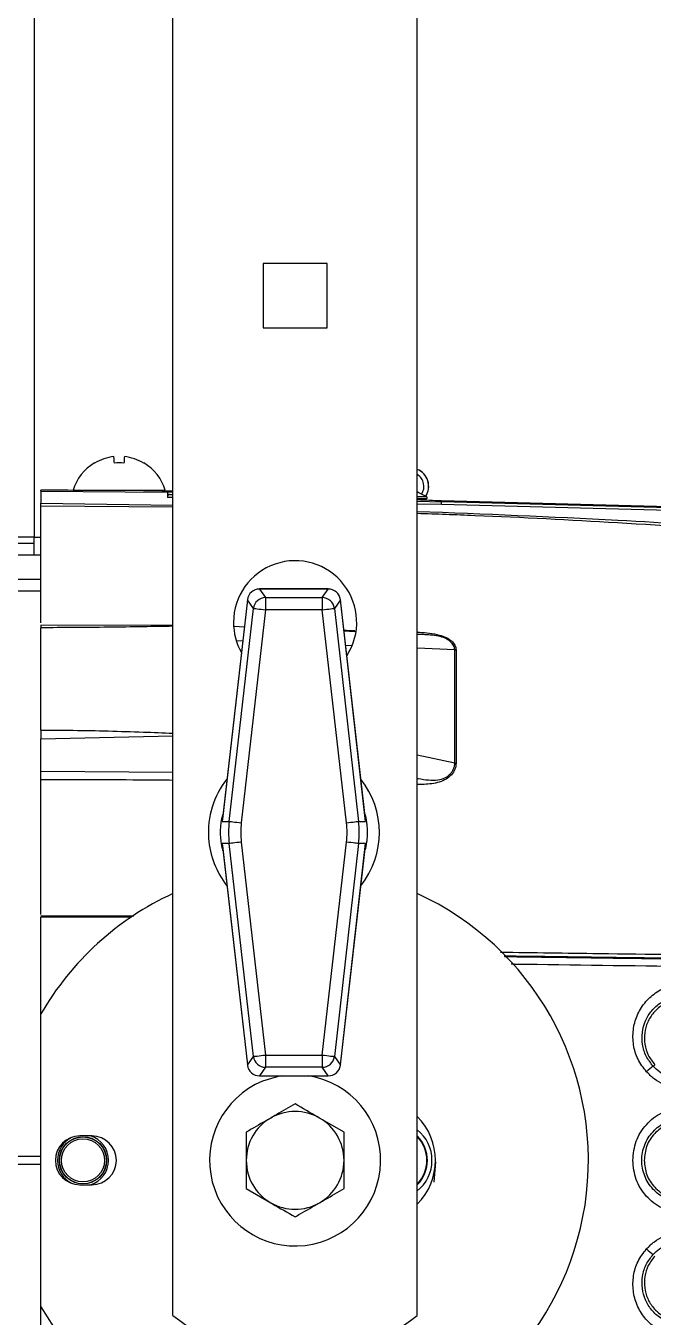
# Model space of a CAD drawing. Extents: x 17.3 to 113.1, y 4.8 to 84.5.
# Drawn here: x 81.09 to 84.3, y 35.06 to 41.66 of the extents above; entities that cross this region are included whole.
import ezdxf

# ---------------------------------------------------------------- set-up
doc = ezdxf.new("R2010")
doc.units = 0
doc.header["$MEASUREMENT"] = 0
doc.layers.add('OBJECT', color=7, linetype='CONTINUOUS')

msp = doc.modelspace()

# ---------------------------------------------------------------- linework, layer by layer
at = {"layer": 'OBJECT'}
for p, q in [((81.1331, 45.3865), (81.1331, 39.0415)), ((81.8431, 35.0639), (81.8431, 44.0365)), ((83.0931, 35.0639), (83.0931, 44.0365)), ((82.6321, 40.4405), (82.3041, 40.4405)), ((82.3041, 40.4405), (82.3041, 40.1125)), ((82.6321, 40.1125), (82.6321, 40.4405)), ((82.3041, 40.1125), (82.6321, 40.1125)), ((81.4416, 39.4216), (81.4423, 39.4206)), ((81.1681, 39.2762), (81.1681, 39.2815)), ((81.1681, 39.2762), (81.8148, 39.2722)), ((81.1681, 39.2762), (81.1681, 39.2148)), ((81.3321, 39.2815), (81.8041, 39.2815)), ((81.4431, 39.2815), (81.4431, 39.2807)), ((81.6931, 39.2788), (81.6931, 39.2815)), ((81.8148, 39.2722), (81.8431, 39.274)), ((81.1681, 39.2148), (81.8431, 39.205)), ((81.8148, 39.2722), (81.8151, 39.2453)), ((81.8431, 39.2445), (81.8151, 39.2453)), ((81.8249, 39.2597), (81.8431, 39.261)), ((81.8249, 39.2597), (81.8431, 39.2593)), ((83.1419, 39.2474), (83.0931, 39.2474)), ((83.1393, 39.2382), (83.0931, 39.2382)), ((83.0931, 39.2259), (83.2168, 39.2226)), ((83.2162, 39.2081), (83.0931, 39.2113)), ((83.2164, 39.2081), (83.2162, 39.2081)), ((87.4591, 39.0972), (83.2164, 39.2081)), ((87.4595, 39.1159), (83.2168, 39.227)), ((83.2168, 39.2226), (83.2168, 39.227)), ((87.4595, 39.1118), (83.2168, 39.2226)), ((81.1681, 38.604), (81.1681, 39.2002)), ((81.8431, 39.1953), (81.1681, 39.2002)), ((81.1331, 39.0415), (81.0431, 39.0415)), ((81.0431, 39.0115), (81.1331, 39.0115)), ((81.1331, 38.9515), (81.1331, 39.0415)), ((81.1331, 39.0415), (81.1681, 39.0415)), ((81.0431, 38.9515), (81.1331, 38.9515)), ((81.1331, 38.9515), (81.1681, 38.9515)), ((81.0219, 38.8265), (81.1681, 38.8265)), ((81.1681, 38.7665), (80.9618, 38.7665)), ((82.6379, 38.777), (82.2858, 38.777)), ((82.2865, 38.7768), (82.3167, 38.733)), ((82.6372, 38.7768), (82.2865, 38.7768)), ((82.607, 38.733), (82.6372, 38.7768)), ((82.2239, 38.7207), (82.095, 37.5892)), ((82.2238, 38.7207), (82.0962, 37.6006)), ((82.2238, 38.7207), (82.2239, 38.7207)), ((82.2241, 38.7231), (82.2241, 38.7223)), ((82.2548, 38.6778), (82.2241, 38.7223)), ((82.3167, 38.733), (82.607, 38.733)), ((82.3167, 38.733), (82.3167, 38.6708)), ((82.607, 38.733), (82.607, 38.6708)), ((82.6996, 38.7223), (82.6689, 38.6778)), ((82.6996, 38.7223), (82.6996, 38.7231)), ((82.8287, 37.5892), (82.6998, 38.7207)), ((82.6998, 38.7207), (82.6999, 38.7207)), ((82.8275, 37.6006), (82.6999, 38.7207)), ((82.1307, 37.5892), (82.2548, 38.6778)), ((82.3167, 38.6708), (82.1927, 37.5821)), ((82.607, 38.6708), (82.3167, 38.6708)), ((82.731, 37.5821), (82.607, 38.6708)), ((82.6689, 38.6778), (82.7929, 37.5892)), ((81.8431, 38.59), (81.1681, 38.592)), ((81.1681, 38.0559), (81.1681, 38.5791)), ((82.208, 38.5826), (82.1538, 38.5849)), ((82.208, 38.5825), (82.1575, 38.5846)), ((82.7794, 38.5584), (82.7181, 38.561)), ((82.7731, 38.5584), (82.7181, 38.5608)), ((82.1998, 38.5099), (82.1681, 38.5112)), ((82.7596, 38.4872), (82.7264, 38.4885)), ((83.1308, 38.5432), (83.0931, 38.5448)), ((83.2846, 38.4659), (83.0931, 38.4737)), ((81.1681, 38.0114), (81.8431, 38.0263)), ((81.1681, 37.8437), (81.1681, 38.0114)), ((83.2846, 37.8867), (83.0931, 37.9271)), ((81.8431, 37.839), (81.1681, 37.8437)), ((83.2846, 37.8867), (83.2916, 37.8862)), ((81.1681, 37.1126), (81.1681, 37.802)), ((82.095, 37.5892), (82.1307, 37.5892)), ((82.7929, 37.5892), (82.8287, 37.5892)), ((82.1307, 37.4763), (82.095, 37.4763)), ((82.095, 37.4763), (82.2239, 36.3447)), ((82.0962, 37.4649), (82.2238, 36.3447)), ((82.2548, 36.3876), (82.1307, 37.4763)), ((82.1927, 37.4833), (82.3167, 36.3947)), ((82.607, 36.3947), (82.731, 37.4833)), ((82.7929, 37.4763), (82.6689, 36.3876)), ((82.6998, 36.3447), (82.8287, 37.4763)), ((82.6999, 36.3447), (82.8275, 37.4649)), ((82.8287, 37.4763), (82.7929, 37.4763)), ((81.1681, 37.1058), (81.6431, 37.1061)), ((81.1681, 37.1058), (81.1681, 37.1054)), ((81.1681, 37.1054), (81.6422, 37.1056)), ((81.631, 37.0993), (81.1681, 37.0991)), ((81.1681, 36.6048), (81.1681, 37.0991)), ((81.1681, 35.1081), (81.1681, 36.6048)), ((82.2241, 36.3432), (82.2548, 36.3876)), ((82.3167, 36.3947), (82.607, 36.3947)), ((82.3167, 36.3947), (82.3167, 36.3324)), ((82.607, 36.3947), (82.607, 36.3324)), ((82.6689, 36.3876), (82.6996, 36.3432)), ((82.2239, 36.3447), (82.2238, 36.3447)), ((82.2241, 36.3432), (82.2241, 36.3424)), ((82.3167, 36.3324), (82.2865, 36.2887)), ((82.607, 36.3324), (82.3167, 36.3324)), ((82.6372, 36.2887), (82.607, 36.3324)), ((82.6996, 36.3424), (82.6996, 36.3432)), ((82.6999, 36.3447), (82.6998, 36.3447)), ((82.2858, 36.2884), (82.6379, 36.2884)), ((82.2865, 36.2887), (82.6372, 36.2887)), ((82.7181, 36.0008), (82.5931, 36.073)), ((81.4291, 35.9815), (81.3671, 35.9815)), ((82.2181, 36.0008), (82.2181, 35.8565)), ((81.1681, 35.8765), (80.9618, 35.8765)), ((82.7181, 35.7121), (82.7181, 35.8565)), ((83.1794, 35.7454), (83.188, 35.8492)), ((80.9618, 35.8365), (81.1681, 35.8365)), ((81.3671, 35.7315), (81.4291, 35.7315)), ((82.2181, 35.7121), (82.3431, 35.64)), ((81.1681, 34.6139), (81.1681, 35.1081))]:
    msp.add_line(p, q, dxfattribs=at)
at = {"layer": 'OBJECT', "flags": 128}
for points in [[(81.5438, 39.4206), (81.5433, 39.427), (81.5429, 39.4328), (81.5425, 39.4379), (81.5421, 39.4424), (81.5419, 39.4462), (81.5416, 39.4493), (81.5414, 39.4518), (81.5413, 39.4536)], [(81.5949, 39.4536), (81.5947, 39.4518), (81.5946, 39.4493), (81.5943, 39.4462), (81.594, 39.4424), (81.5937, 39.4379), (81.5933, 39.4328), (81.5929, 39.427), (81.5924, 39.4206)], [(81.6938, 39.4206), (81.6942, 39.421), (81.6944, 39.4213), (81.6945, 39.4215), (81.6946, 39.4216)], [(83.1419, 39.2474), (83.1016, 39.2693), (83.0931, 39.2731)], [(83.119, 39.2309), (83.1235, 39.2351), (83.1265, 39.2382)], [(83.1193, 39.2309), (83.1236, 39.2349), (83.1268, 39.2382)], [(82.2548, 38.6778), (82.2567, 38.6776), (82.2607, 38.6772), (82.2666, 38.6765), (82.2744, 38.6756), (82.2836, 38.6746), (82.294, 38.6734), (82.3051, 38.6721), (82.3167, 38.6708)], [(82.607, 38.6708), (82.6185, 38.6721), (82.6297, 38.6734), (82.6401, 38.6746), (82.6493, 38.6756), (82.657, 38.6765), (82.663, 38.6772), (82.667, 38.6776), (82.6689, 38.6778)], [(82.1307, 37.5892), (82.1326, 37.589), (82.1366, 37.5885), (82.1426, 37.5878), (82.1503, 37.587), (82.1596, 37.5859), (82.1699, 37.5847), (82.1811, 37.5835), (82.1927, 37.5821)], [(82.731, 37.5821), (82.7426, 37.5835), (82.7538, 37.5847), (82.7641, 37.5859), (82.7733, 37.587), (82.7811, 37.5878), (82.787, 37.5885), (82.791, 37.589), (82.7929, 37.5892)], [(82.1927, 37.4833), (82.1811, 37.482), (82.1699, 37.4807), (82.1596, 37.4795), (82.1503, 37.4785), (82.1426, 37.4776), (82.1366, 37.4769), (82.1326, 37.4765), (82.1307, 37.4763)], [(82.7929, 37.4763), (82.791, 37.4765), (82.787, 37.4769), (82.7811, 37.4776), (82.7733, 37.4785), (82.7641, 37.4795), (82.7538, 37.4807), (82.7426, 37.482), (82.731, 37.4833)], [(82.2548, 36.3876), (82.2567, 36.3878), (82.2607, 36.3883), (82.2666, 36.389), (82.2744, 36.3899), (82.2836, 36.3909), (82.294, 36.3921), (82.3051, 36.3934), (82.3167, 36.3947)], [(82.607, 36.3947), (82.6185, 36.3934), (82.6297, 36.3921), (82.6401, 36.3909), (82.6493, 36.3899), (82.657, 36.389), (82.663, 36.3883), (82.667, 36.3878), (82.6689, 36.3876)], [(82.3987, 36.2884), (82.3759, 36.2842), (82.301, 36.2608)]]:
    msp.add_lwpolyline(points, dxfattribs=at)
at = {"layer": 'OBJECT'}
for radius in [0.1208, 0.1199, 0.11]:
    msp.add_circle((81.3831, 35.8565), radius, dxfattribs=at)
for centre, radius, start, end in [((81.5681, 39.2098), 0.2466, 120.85713, 163.11575), ((81.5681, 39.2081), 0.2469, 96.21702, 120.6029), ((81.5681, 39.1123), 0.3092, 85.4885, 94.5115), ((81.5681, 39.2081), 0.2469, 59.39704, 83.78305), ((81.5681, 39.2098), 0.2466, 16.88425, 59.14287), ((83.0571, 39.3015), 0.0941, 327.47682, 67.50693), ((83.0571, 39.3015), 0.0939, 327.47442, 67.45639), ((83.0571, 39.3015), 0.07, 326.35569, 59.05028), ((81.1681, -11.3785), 50.66, 89.68898, 90), ((81.1681, -11.3785), 50.66, 89.23656, 89.40622), ((81.1681, -11.3915), 50.66, 87.68235, 87.82233), ((83.1393, 39.2432), 0.005, 270, 57.43186), ((80.4325, 39.324), 2.7861, 357.61535, 357.91533), ((82.4681, 38.6065), 0.315, 327.05614, 180), ((82.3171, 38.6703), 0.0627, 90.30869, 173.10319), ((82.6066, 38.6703), 0.0627, 6.89684, 89.69129), ((82.4681, 38.6065), 0.315, 180, 209.2401), ((82.4618, 37.5327), 0.4375, 141.49967, 183.97482), ((82.4618, 37.5327), 0.4375, 321.49967, 38.50033), ((82.4618, 37.5327), 0.4375, 183.97482, 218.50033), ((82.4681, 35.8565), 1.5, 209.92643, 65.37568), ((82.4681, 35.8565), 1.5, 114.62432, 150.07357), ((82.3171, 36.3952), 0.0627, 186.89729, 269.69099), ((82.6066, 36.3952), 0.0627, 270.30904, 353.10268), ((84.4746, 36.0901), 0.3031, 125.31237, 133.72661), ((83.9991, 36.6739), 0.4509, 311.75266, 313.24145), ((82.4681, 35.8565), 0.4375, 112.44828, 80.86961), ((82.4681, 35.8565), 0.25, 60, 120), ((82.4681, 35.8565), 0.25, 120, 180), ((82.4681, 35.8565), 0.25, 0, 60), ((82.8681, 35.8565), 0.3175, 315.12611, 44.87389), ((81.3671, 35.8565), 0.125, 90, 270), ((81.3831, 35.8565), 0.1308, 114.65951, 245.34049), ((81.3831, 35.8565), 0.1308, 287.16468, 72.83532), ((81.4291, 35.8565), 0.125, 270, 90), ((82.9681, 35.8565), 0.2, 0, 51.31781), ((82.9681, 35.8565), 0.1762, 315.19985, 44.80015), ((82.9681, 35.8565), 0.1739, 315.97122, 44.02878), ((82.4681, 35.8565), 0.25, 180, 240), ((82.4681, 35.8565), 0.25, 300, 0), ((82.9681, 35.8565), 0.2, 308.68219, 0), ((82.4681, 35.8565), 0.25, 240, 300), ((84.4746, 35.6228), 0.3031, 226.27339, 234.68763), ((82.4681, 35.8445), 1, 231.31781, 308.68219)]:
    msp.add_arc(centre, radius, start, end, dxfattribs=at)
for centre, major_axis, ratio, start_param, end_param in [((82.2865, 38.7145), (0.0606, -0.017), 0.988785, 1.841761, 3.2937), ((82.6372, 38.7145), (0.0606, 0.017), 0.988785, 6.131077, 7.583017), ((82.2244, 38.7207), (0.00086, 0.0075), 0.069473, 1.372627, 1.57875), ((82.6992, 38.7207), (-0.00086, 0.0075), 0.069473, 4.704435, 4.910558), ((82.6285, 37.5327), (0.5009, 0), 0.998148, 3.028424, 3.254762), ((82.6285, 37.5327), (0.4386, 0), 0.997533, 3.028424, 3.254762), ((82.2952, 37.5327), (-0.4386, 0), 0.997533, 3.028424, 3.254762), ((82.2952, 37.5327), (0.5009, 0), 0.998148, 6.170016, 6.396354), ((82.2244, 36.3447), (-0.00086, 0.0075), 0.069473, 1.562842, 1.768966), ((82.2865, 36.3509), (0.0606, 0.017), 0.988785, 2.989485, 4.441424), ((82.6372, 36.3509), (0.0606, -0.017), 0.988785, 4.983354, 6.435293), ((82.6992, 36.3447), (0.00086, 0.0075), 0.069473, 4.51422, 4.720343)]:
    msp.add_ellipse(centre, major_axis=major_axis, ratio=ratio, start_param=start_param, end_param=end_param, dxfattribs=at)
for points, knots in [([(81.1681, 39.2002), (81.1681, 39.2004), (81.1681, 39.2008), (81.1681, 39.2024), (81.1681, 39.2039), (81.1681, 39.2058), (81.1681, 39.2078), (81.1681, 39.2108), (81.1681, 39.2132), (81.1681, 39.2148)], [0, 0, 0, 0, 0.22696, 0.339217, 0.451476, 0.56373, 0.675988, 0.788244, 1, 1, 1, 1]), ([(81.8249, 39.2597), (81.8242, 39.2596), (81.8229, 39.2594), (81.821, 39.2584), (81.8193, 39.257), (81.8175, 39.2548), (81.8162, 39.2521), (81.8153, 39.2487), (81.8152, 39.2466), (81.8151, 39.2453)], [0, 0, 0, 0, 0.152075, 0.292239, 0.422142, 0.539512, 0.75246, 0.836113, 1, 1, 1, 1]), ([(83.2164, 39.2081), (83.2165, 39.2099), (83.2166, 39.2136), (83.2167, 39.2184), (83.2168, 39.2217), (83.2168, 39.2223), (83.2168, 39.2226)], [0, 0, 0, 0, 0.249999, 0.499999, 0.749999, 1, 1, 1, 1]), ([(83.0931, 39.1738), (83.4347, 39.1605), (84.2678, 39.1281), (85.59, 39.0297), (86.5679, 38.924), (87.0568, 38.8711)], [0, 0, 0, 0, 0.257951, 0.629014, 1, 1, 1, 1]), ([(87.0551, 38.8566), (86.8225, 38.883), (86.3496, 38.9365), (85.6271, 39.0052), (84.8801, 39.0662), (84.1307, 39.1151), (83.5324, 39.1472), (83.1911, 39.1591), (83.0931, 39.1625)], [0, 0, 0, 0, 0.176631, 0.359219, 0.547766, 0.742271, 0.925992, 1, 1, 1, 1]), ([(82.2241, 38.7231), (82.224, 38.7229), (82.2239, 38.7221), (82.2238, 38.7213), (82.2238, 38.7207)], [0, 0, 0, 0, 0.251095, 1, 1, 1, 1]), ([(82.6999, 38.7207), (82.6999, 38.7209), (82.6998, 38.7217), (82.6997, 38.7225), (82.6996, 38.7231)], [0, 0, 0, 0, 0.2493671, 1, 1, 1, 1]), ([(81.1681, 38.592), (81.1681, 38.5921), (81.1681, 38.5923), (81.1681, 38.5859), (81.1681, 38.5805), (81.1681, 38.5791)], [0, 0, 0, 0, 0.425021, 0.850044, 1, 1, 1, 1]), ([(81.8431, 38.5862), (81.7927, 38.5854), (81.6826, 38.5836), (81.5125, 38.5813), (81.3379, 38.5795), (81.223, 38.5792), (81.1681, 38.5791)], [0, 0, 0, 0, 0.22394, 0.489698, 0.755953, 1, 1, 1, 1]), ([(82.7175, 38.566), (82.7363, 38.5657), (82.7551, 38.5653), (82.7739, 38.5648), (82.774, 38.5648)], [0, 0, 0, 0, 0.996243, 1, 1, 1, 1]), ([(83.0931, 38.556), (83.0968, 38.5559), (83.1175, 38.555), (83.1555, 38.5517), (83.2025, 38.5438), (83.2415, 38.53), (83.2692, 38.5119), (83.2877, 38.4898), (83.2903, 38.4735), (83.2916, 38.4654)], [0, 0, 0, 0, 0.04088, 0.227855, 0.418299, 0.567523, 0.70923, 0.854708, 1, 1, 1, 1]), ([(83.1308, 38.5432), (83.1262, 38.5435), (83.1151, 38.5442), (83.1041, 38.5446), (83.0977, 38.5449)], [0, 0, 0, 0, 0.41689, 1, 1, 1, 1]), ([(83.2846, 38.4659), (83.2834, 38.4736), (83.281, 38.4889), (83.2632, 38.5097), (83.236, 38.5263), (83.1998, 38.5372), (83.1636, 38.5414), (83.1403, 38.5427), (83.1308, 38.5432)], [0, 0, 0, 0, 0.169474, 0.339572, 0.508222, 0.676895, 0.867999, 1, 1, 1, 1]), ([(83.2846, 37.8867), (83.2846, 37.9922), (83.2845, 38.2033), (83.2846, 38.3783), (83.2846, 38.4659)], [0, 0, 0, 0, 0.499779, 1, 1, 1, 1]), ([(83.2846, 38.4659), (83.2858, 38.4658), (83.2881, 38.4655), (83.2905, 38.4654), (83.2916, 38.4654)], [0, 0, 0, 0, 0.500001, 1, 1, 1, 1]), ([(83.2916, 38.4654), (83.2917, 38.3778), (83.2917, 38.2028), (83.2917, 37.9918), (83.2916, 37.8862)], [0, 0, 0, 0, 0.500003, 1, 1, 1, 1]), ([(81.1681, 38.0559), (81.223, 38.0557), (81.3379, 38.0552), (81.5125, 38.0515), (81.6826, 38.0463), (81.7927, 38.0419), (81.8431, 38.0399)], [0, 0, 0, 0, 0.24402, 0.510283, 0.77599, 1, 1, 1, 1]), ([(81.1681, 38.0559), (81.1681, 38.0503), (81.1681, 38.0389), (81.1681, 38.0228), (81.1681, 38.0138), (81.1681, 38.0114)], [0, 0, 0, 0, 0.425024, 0.850045, 1, 1, 1, 1]), ([(81.1681, 37.802), (81.1681, 37.8053), (81.1681, 37.8143), (81.1681, 37.8289), (81.1681, 37.8397), (81.1681, 37.8437)], [0, 0, 0, 0, 0.263887, 0.723096, 1, 1, 1, 1]), ([(83.0931, 37.8094), (83.0951, 37.809), (83.1138, 37.8055), (83.1488, 37.7999), (83.1952, 37.798), (83.2281, 37.8078), (83.2482, 37.8196), (83.2605, 37.8302), (83.271, 37.8431), (83.279, 37.8573), (83.2839, 37.8724), (83.2844, 37.8824), (83.2846, 37.8867)], [0, 0, 0, 0, 0.02397, 0.221866, 0.412852, 0.559625, 0.626325, 0.706786, 0.771644, 0.853474, 0.936537, 1, 1, 1, 1]), ([(83.2916, 37.8862), (83.2903, 37.8758), (83.2876, 37.8548), (83.269, 37.8267), (83.2414, 37.8038), (83.1944, 37.7841), (83.1426, 37.7779), (83.1047, 37.7782), (83.0931, 37.7783)], [0, 0, 0, 0, 0.145404, 0.291057, 0.43334, 0.582158, 0.872463, 1, 1, 1, 1]), ([(81.8431, 37.7988), (81.7972, 37.7993), (81.6618, 37.8006), (81.4368, 37.8017), (81.2577, 37.8019), (81.1681, 37.802)], [0, 0, 0, 0, 0.203832, 0.601916, 1, 1, 1, 1]), ([(82.0991, 37.4391), (82.0971, 37.4465), (82.0936, 37.4599), (82.0893, 37.487), (82.0864, 37.5193), (82.087, 37.5537), (82.0907, 37.5912), (82.0956, 37.611), (82.0989, 37.6243)], [0, 0, 0, 0, 0.1481991, 0.2666235, 0.4434549, 0.621102, 0.7446764, 1, 1, 1, 1]), ([(82.8246, 37.6263), (82.8266, 37.6189), (82.8301, 37.6056), (82.8344, 37.5784), (82.8373, 37.5462), (82.8367, 37.5118), (82.833, 37.4743), (82.8281, 37.4545), (82.8248, 37.4412)], [0, 0, 0, 0, 0.148199, 0.266623, 0.443454, 0.621103, 0.744676, 1, 1, 1, 1]), ([(82.095, 37.5892), (82.095, 37.5895), (82.0954, 37.5933), (82.096, 37.5971), (82.0966, 37.6006)], [0, 0, 0, 0, 0.073448, 1, 1, 1, 1]), ([(82.8271, 37.6006), (82.8277, 37.5971), (82.8283, 37.5933), (82.8287, 37.5895), (82.8287, 37.5892)], [0, 0, 0, 0, 0.926552, 1, 1, 1, 1]), ([(82.0966, 37.4649), (82.096, 37.4684), (82.0954, 37.4722), (82.095, 37.476), (82.095, 37.4763)], [0, 0, 0, 0, 0.926529, 1, 1, 1, 1]), ([(82.8287, 37.4763), (82.8287, 37.476), (82.8283, 37.4722), (82.8277, 37.4684), (82.8271, 37.4649)], [0, 0, 0, 0, 0.073471, 1, 1, 1, 1]), ([(83.5183, 36.9211), (83.6866, 36.9188), (84.1058, 36.9131), (84.7876, 36.9041), (85.5543, 36.894), (86.3143, 36.8842), (86.8111, 36.878), (87.0551, 36.8749)], [0, 0, 0, 0, 0.142368, 0.354744, 0.577357, 0.79244, 1, 1, 1, 1]), ([(87.0581, 36.855), (86.5523, 36.8613), (85.5397, 36.8739), (84.3646, 36.8893), (83.696, 36.8984), (83.5368, 36.9006)], [0, 0, 0, 0, 0.432006, 0.864763, 1, 1, 1, 1]), ([(83.539, 36.8982), (83.7079, 36.8959), (84.3965, 36.8865), (85.6022, 36.8708), (86.6355, 36.8579), (87.1519, 36.8515)], [0, 0, 0, 0, 0.1398204, 0.5701913, 1, 1, 1, 1]), ([(83.5734, 36.8603), (83.5801, 36.8603), (83.8844, 36.8561), (84.4905, 36.8481), (85.3903, 36.8364), (86.2812, 36.8252), (86.8692, 36.8182), (87.1573, 36.8147)], [0, 0, 0, 0, 0.005638, 0.253972, 0.506326, 0.7581146, 1, 1, 1, 1]), ([(84.2651, 36.3092), (84.2494, 36.3298), (84.218, 36.3711), (84.1959, 36.4463), (84.1943, 36.5233), (84.2142, 36.5974), (84.2534, 36.663), (84.3094, 36.715), (84.3783, 36.7513), (84.4298, 36.7572), (84.4556, 36.7603)], [0, 0, 0, 0, 0.124845, 0.24983, 0.374893, 0.499993, 0.625063, 0.749967, 0.874601, 1, 1, 1, 1]), ([(84.2994, 36.3375), (84.2863, 36.3542), (84.2603, 36.3876), (84.242, 36.4489), (84.2409, 36.5113), (84.2576, 36.571), (84.29, 36.6235), (84.336, 36.6646), (84.3923, 36.6928), (84.4342, 36.6967), (84.4552, 36.6986)], [0, 0, 0, 0, 0.1256654, 0.2503638, 0.3748711, 0.4993744, 0.6239874, 0.748872, 0.8742199, 1, 1, 1, 1]), ([(84.4539, 36.6814), (84.4345, 36.6797), (84.3956, 36.6765), (84.3429, 36.6508), (84.2997, 36.6129), (84.2689, 36.5639), (84.253, 36.508), (84.254, 36.4494), (84.2712, 36.3921), (84.2957, 36.361), (84.308, 36.3454)], [0, 0, 0, 0, 0.124906, 0.249953, 0.375023, 0.500104, 0.625117, 0.749959, 0.874675, 1, 1, 1, 1]), ([(82.2238, 36.3447), (82.2238, 36.3445), (82.2239, 36.3437), (82.224, 36.343), (82.2241, 36.3424)], [0, 0, 0, 0, 0.2492898, 1, 1, 1, 1]), ([(82.6996, 36.3424), (82.6996, 36.3426), (82.6997, 36.3433), (82.6998, 36.3441), (82.6999, 36.3447)], [0, 0, 0, 0, 0.251203, 1, 1, 1, 1]), ([(84.4569, 36.2217), (84.4388, 36.2231), (84.4027, 36.2259), (84.3512, 36.2441), (84.3037, 36.2711), (84.278, 36.2965), (84.2651, 36.3092)], [0, 0, 0, 0, 0.250785, 0.500021, 0.750018, 1, 1, 1, 1]), ([(84.4545, 36.2686), (84.4399, 36.2696), (84.4109, 36.2717), (84.3693, 36.286), (84.3309, 36.3072), (84.3099, 36.3274), (84.2994, 36.3375)], [0, 0, 0, 0, 0.251653, 0.500767, 0.75093, 1, 1, 1, 1]), ([(82.4681, 36.1452), (82.4364, 36.1269), (82.3952, 36.1031), (82.3529, 36.0786), (82.3431, 36.073)], [0, 0, 0, 0, 0.7681502, 1, 1, 1, 1]), ([(82.5931, 36.073), (82.5901, 36.0747), (82.5479, 36.0991), (82.5066, 36.1229), (82.4681, 36.1452)], [0, 0, 0, 0, 0.070214, 1, 1, 1, 1]), ([(84.1949, 35.8565), (84.1984, 35.8898), (84.2054, 35.9565), (84.2602, 36.0425), (84.3398, 36.1064), (84.4054, 36.1196), (84.4382, 36.1262)], [0, 0, 0, 0, 0.24993, 0.499886, 0.749919, 1, 1, 1, 1]), ([(82.3431, 36.073), (82.3097, 36.0537), (82.2674, 36.0293), (82.2267, 36.0058), (82.2181, 36.0008)], [0, 0, 0, 0, 0.788999, 1, 1, 1, 1]), ([(84.4401, 35.6415), (84.4135, 35.6464), (84.3604, 35.6563), (84.2948, 35.7067), (84.2512, 35.7757), (84.236, 35.8565), (84.2513, 35.9374), (84.2949, 36.0063), (84.3604, 36.0567), (84.4135, 36.0665), (84.4401, 36.0715)], [0, 0, 0, 0, 0.125649, 0.250726, 0.375502, 0.500092, 0.624668, 0.749422, 0.874515, 1, 1, 1, 1]), ([(84.4395, 36.0561), (84.4147, 36.0517), (84.3652, 36.0428), (84.3041, 35.9963), (84.2614, 35.9321), (84.2559, 35.8817), (84.2531, 35.8565)], [0, 0, 0, 0, 0.25068, 0.500935, 0.750645, 1, 1, 1, 1]), ([(82.7181, 35.8565), (82.7181, 35.8599), (82.7181, 35.9086), (82.7181, 35.9564), (82.7181, 36.0008)], [0, 0, 0, 0, 0.070214, 1, 1, 1, 1]), ([(82.2181, 35.8565), (82.2181, 35.8531), (82.2181, 35.8043), (82.2181, 35.7566), (82.2181, 35.7121)], [0, 0, 0, 0, 0.070214, 1, 1, 1, 1]), ([(84.4382, 35.5868), (84.4053, 35.5934), (84.3397, 35.6066), (84.2602, 35.6705), (84.2054, 35.7565), (84.1984, 35.8232), (84.1949, 35.8565)], [0, 0, 0, 0, 0.250566, 0.500351, 0.750175, 1, 1, 1, 1]), ([(84.2531, 35.8565), (84.2559, 35.8313), (84.2614, 35.7809), (84.3041, 35.7167), (84.3651, 35.6701), (84.4147, 35.6613), (84.4395, 35.6568)], [0, 0, 0, 0, 0.249291, 0.498953, 0.749084, 1, 1, 1, 1]), ([(82.5931, 35.64), (82.6029, 35.6456), (82.6452, 35.6701), (82.6864, 35.6939), (82.7181, 35.7121)], [0, 0, 0, 0, 0.231849, 1, 1, 1, 1]), ([(82.3431, 35.64), (82.3461, 35.6383), (82.3883, 35.6139), (82.4296, 35.59), (82.4681, 35.5678)], [0, 0, 0, 0, 0.0702143, 1, 1, 1, 1]), ([(82.4681, 35.5678), (82.4767, 35.5728), (82.5174, 35.5963), (82.5597, 35.6207), (82.5931, 35.64)], [0, 0, 0, 0, 0.211001, 1, 1, 1, 1]), ([(84.2651, 35.4038), (84.278, 35.4166), (84.3038, 35.442), (84.3514, 35.469), (84.4028, 35.4871), (84.4389, 35.4899), (84.4569, 35.4912)], [0, 0, 0, 0, 0.251427, 0.50031, 0.75055, 1, 1, 1, 1]), ([(84.4556, 34.9527), (84.4298, 34.9557), (84.3783, 34.9617), (84.3094, 34.9979), (84.2534, 35.0499), (84.2142, 35.1156), (84.1943, 35.1897), (84.1959, 35.2667), (84.218, 35.3419), (84.2494, 35.3832), (84.2651, 35.4038)], [0, 0, 0, 0, 0.125399, 0.250033, 0.374938, 0.500007, 0.625107, 0.75017, 0.875155, 1, 1, 1, 1]), ([(84.2994, 35.3755), (84.31, 35.3856), (84.3311, 35.4058), (84.3696, 35.4271), (84.4111, 35.4413), (84.44, 35.4434), (84.4545, 35.4444)], [0, 0, 0, 0, 0.2510338, 0.4998421, 0.7502371, 1, 1, 1, 1]), ([(84.4552, 35.0143), (84.4342, 35.0163), (84.3923, 35.0202), (84.336, 35.0483), (84.2901, 35.0894), (84.2576, 35.1419), (84.2409, 35.2017), (84.242, 35.2642), (84.2603, 35.3254), (84.2863, 35.3588), (84.2994, 35.3755)], [0, 0, 0, 0, 0.1259449, 0.2510612, 0.3759101, 0.5005463, 0.6251221, 0.7498254, 0.8747778, 1, 1, 1, 1]), ([(84.308, 35.3676), (84.2958, 35.352), (84.2713, 35.321), (84.254, 35.2637), (84.253, 35.2052), (84.2688, 35.1492), (84.2995, 35.1003), (84.3428, 35.0622), (84.3954, 35.0365), (84.4344, 35.0332), (84.4539, 35.0316)], [0, 0, 0, 0, 0.124851, 0.24967, 0.374508, 0.499432, 0.624474, 0.749587, 0.874619, 1, 1, 1, 1])]:
    msp.add_open_spline(points, degree=3, knots=knots, dxfattribs=at)

doc.saveas('drawing.dxf')
